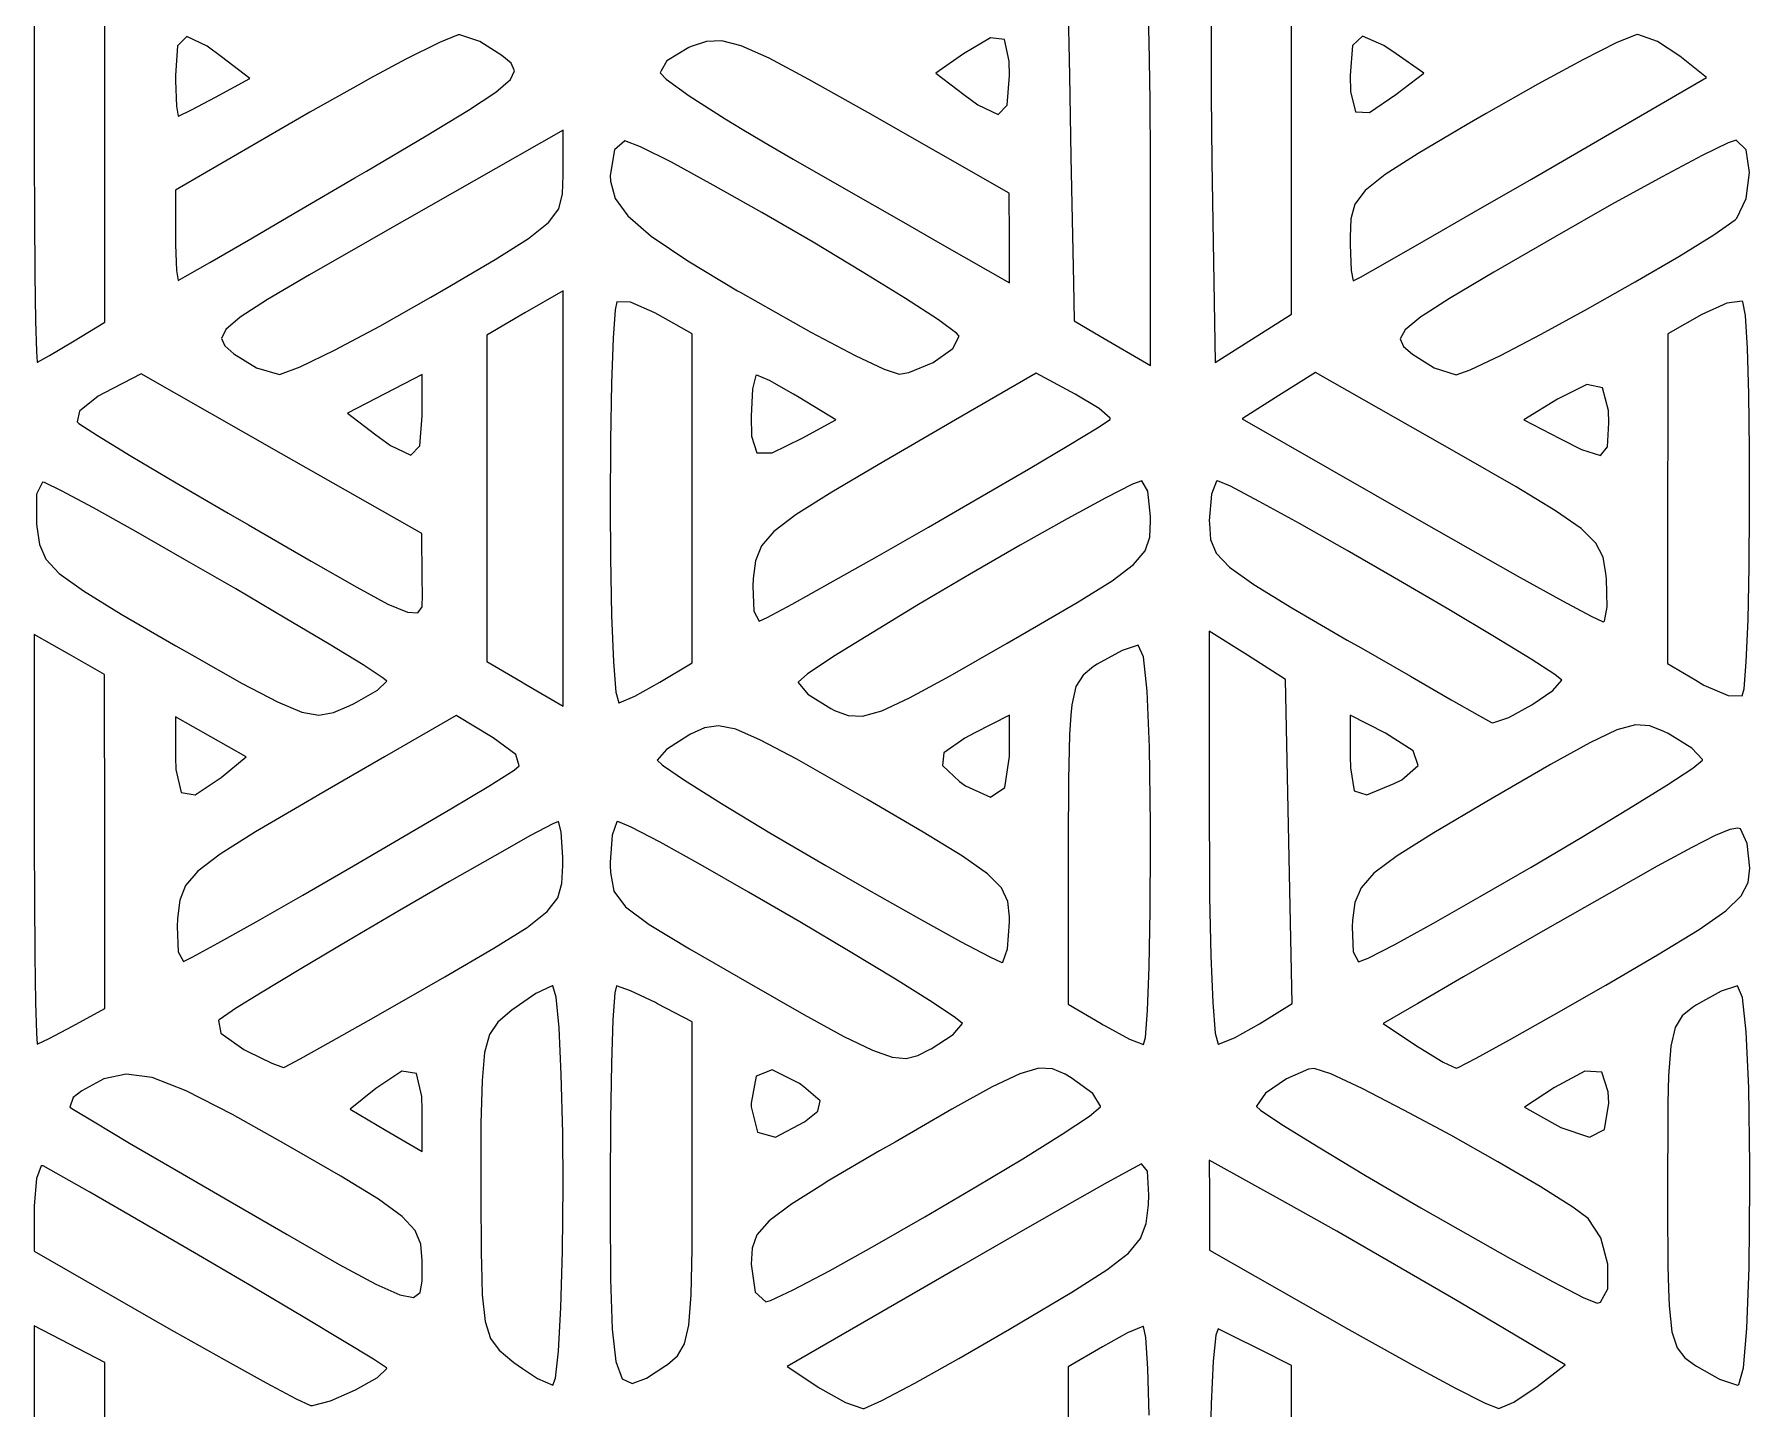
# Model space of a CAD drawing. Extents: x 19 to 403, y -177 to -75.
# Drawn here: x 190.8 to 203.29, y -103.51 to -93.5 of the extents above; entities that cross this region are included whole.
import ezdxf

# ---------------------------------------------------------------- set-up
doc = ezdxf.new("R2010")
doc.units = 0
doc.layers.add('BLACK', color=7, linetype='CONTINUOUS')

msp = doc.modelspace()

# ---------------------------------------------------------------- linework, layer by layer
at = {"layer": 'BLACK', "linetype": 'CONTINUOUS'}
for p, q in [((190.803, -92.9024), (190.803, -94.4012)), ((191.316, -94.3842), (191.316, -93.1678)), ((198.325, -93.2029), (198.337, -93.8048)), ((198.919, -93.5536), (198.908, -93.2125)), ((199.373, -93.2), (199.369, -93.5288)), ((199.954, -95.5412), (199.954, -93.2002)), ((193.889, -93.5087), (193.753, -93.5636)), ((193.9, -93.5074), (193.889, -93.5087)), ((194.045, -93.5576), (193.9, -93.5074)), ((200.47, -93.518), (200.399, -93.5863)), ((200.626, -93.5859), (200.47, -93.518)), ((202.462, -93.5074), (202.322, -93.565)), ((202.474, -93.5054), (202.462, -93.5074)), ((202.618, -93.5557), (202.474, -93.5054)), ((191.846, -93.5885), (191.83, -93.8048)), ((191.913, -93.5212), (191.846, -93.5885)), ((192.06, -93.5911), (191.913, -93.5212)), ((192.165, -93.6682), (192.06, -93.5911)), ((193.753, -93.5636), (193.507, -93.6866)), ((194.205, -93.6593), (194.045, -93.5576)), ((195.568, -93.6015), (195.408, -93.6982)), ((195.585, -93.5942), (195.568, -93.6015)), ((195.695, -93.5569), (195.585, -93.5942)), ((195.807, -93.5513), (195.695, -93.5569)), ((195.949, -93.5881), (195.807, -93.5513)), ((196.151, -93.6782), (195.949, -93.5881)), ((197.764, -93.5291), (197.567, -93.6464)), ((197.864, -93.5425), (197.764, -93.5291)), ((197.899, -93.7006), (197.864, -93.5425)), ((198.926, -93.9839), (198.919, -93.5536)), ((199.369, -93.5288), (199.369, -93.9486)), ((200.399, -93.5863), (200.382, -93.8048)), ((200.716, -93.6464), (200.626, -93.5859)), ((202.322, -93.565), (202.074, -93.6906)), ((202.78, -93.6627), (202.618, -93.5557)), ((192.371, -93.8271), (192.165, -93.6682)), ((193.507, -93.6866), (193.246, -93.8271)), ((194.273, -93.7158), (194.205, -93.6593)), ((194.269, -93.8346), (194.299, -93.7694)), ((194.299, -93.7694), (194.273, -93.7158)), ((195.367, -93.7694), (195.358, -93.7853)), ((195.408, -93.6982), (195.367, -93.7694)), ((196.441, -93.8324), (196.151, -93.6782)), ((197.567, -93.6464), (197.366, -93.7873)), ((197.902, -93.8048), (197.899, -93.7006)), ((200.917, -93.7873), (200.716, -93.6464)), ((202.074, -93.6906), (201.896, -93.7873)), ((202.975, -93.8199), (202.78, -93.6627)), ((191.83, -93.8048), (191.83, -93.8442)), ((191.83, -93.8442), (191.837, -94.0278)), ((192.122, -93.9622), (192.371, -93.8271)), ((193.182, -93.8617), (192.809, -94.0726)), ((193.246, -93.8271), (193.182, -93.8617)), ((194.163, -93.9259), (194.269, -93.8346)), ((195.358, -93.7853), (195.402, -93.8315)), ((195.402, -93.8315), (195.569, -93.9529)), ((196.848, -94.0616), (196.441, -93.8324)), ((197.366, -93.7873), (197.57, -93.9438)), ((197.885, -94.0216), (197.902, -93.8048)), ((198.337, -93.8048), (198.348, -94.3971)), ((200.382, -93.8048), (200.384, -93.9217)), ((200.714, -93.9438), (200.917, -93.7873)), ((201.747, -93.868), (201.372, -94.0811)), ((201.7, -94.5593), (202.975, -93.8199)), ((201.896, -93.7873), (201.747, -93.868)), ((191.946, -94.055), (192.122, -93.9622)), ((193.964, -94.0578), (194.163, -93.9259)), ((195.569, -93.9529), (195.831, -94.1204)), ((197.57, -93.9438), (197.67, -94.0176)), ((197.67, -94.0176), (197.818, -94.0885)), ((198.928, -94.4113), (198.926, -93.9839)), ((199.369, -93.9486), (199.375, -94.4307)), ((200.384, -93.9217), (200.42, -94.0695)), ((200.521, -94.0729), (200.714, -93.9438)), ((192.809, -94.0726), (191.83, -94.6398)), ((191.837, -94.0278), (191.851, -94.1007)), ((191.851, -94.1007), (191.853, -94.1)), ((191.853, -94.1), (191.946, -94.055)), ((193.656, -94.2448), (193.964, -94.0578)), ((195.831, -94.1204), (195.968, -94.2023)), ((196.87, -94.0743), (196.848, -94.0616)), ((197.9, -94.66), (196.87, -94.0743)), ((197.818, -94.0885), (197.885, -94.0216)), ((200.42, -94.0695), (200.521, -94.0729)), ((201.372, -94.0811), (201.233, -94.1621)), ((193.22, -94.5015), (193.656, -94.2448)), ((194.652, -94.2023), (193.358, -94.9393)), ((194.652, -94.5308), (194.652, -94.2023)), ((195.968, -94.2023), (196.152, -94.3122)), ((201.233, -94.1621), (200.875, -94.3728)), ((191.316, -95.6007), (191.316, -94.3842)), ((195.025, -94.3451), (194.994, -94.5328)), ((195.101, -94.2794), (195.025, -94.3451)), ((195.215, -94.3227), (195.101, -94.2794)), ((195.44, -94.4363), (195.215, -94.3227)), ((196.152, -94.3122), (196.327, -94.4127)), ((200.875, -94.3728), (200.635, -94.5254)), ((202.943, -94.3873), (202.651, -94.5419)), ((203.133, -94.295), (202.943, -94.3873)), ((203.191, -94.2751), (203.133, -94.295)), ((203.263, -94.3455), (203.191, -94.2751)), ((203.287, -94.51), (203.263, -94.3455)), ((190.803, -94.4012), (190.804, -94.8242)), ((193.136, -94.5504), (193.22, -94.5015)), ((195.745, -94.6023), (195.44, -94.4363)), ((196.327, -94.4127), (196.73, -94.6443)), ((198.348, -94.3971), (198.366, -95.314)), ((198.928, -95.9158), (198.928, -94.4113)), ((199.375, -94.4307), (199.398, -95.8934)), ((203.264, -94.6989), (203.287, -94.51)), ((191.83, -94.6398), (191.83, -94.9706)), ((192.721, -94.7933), (193.136, -94.5504)), ((194.648, -94.667), (194.652, -94.5308)), ((194.994, -94.5328), (194.996, -94.5739)), ((194.996, -94.5739), (195.03, -94.6988)), ((196.099, -94.8025), (195.745, -94.6023)), ((200.489, -94.6412), (200.414, -94.7413)), ((200.635, -94.5254), (200.489, -94.6412)), ((201.282, -94.8007), (201.7, -94.5593)), ((202.651, -94.5419), (202.284, -94.7445)), ((194.62, -94.7745), (194.648, -94.667)), ((195.03, -94.6988), (195.123, -94.8274)), ((196.73, -94.6443), (197.112, -94.8635)), ((197.901, -94.987), (197.9, -94.66)), ((200.414, -94.7413), (200.386, -94.8469)), ((202.284, -94.7445), (201.868, -94.9807)), ((203.196, -94.8425), (203.264, -94.6989)), ((190.804, -94.8242), (190.807, -95.2527)), ((192.361, -95.0034), (192.721, -94.7933)), ((194.399, -94.9909), (194.545, -94.8752)), ((194.545, -94.8752), (194.62, -94.7745)), ((195.123, -94.8274), (195.293, -94.9744)), ((196.471, -95.0188), (196.099, -94.8025)), ((197.112, -94.8635), (197.41, -95.0338)), ((200.386, -94.8469), (200.382, -94.9791)), ((200.919, -95.0093), (201.282, -94.8007)), ((203.027, -94.964), (203.183, -94.8554)), ((203.183, -94.8554), (203.196, -94.8425)), ((191.83, -94.9706), (191.83, -95.0376)), ((192.08, -95.1665), (192.361, -95.0034)), ((193.242, -95.0057), (192.807, -95.2547)), ((193.358, -94.9393), (193.242, -95.0057)), ((194.158, -95.1434), (194.399, -94.9909)), ((195.293, -94.9744), (195.56, -95.1545)), ((197.902, -95.314), (197.901, -94.987)), ((200.382, -94.9791), (200.382, -95.0382)), ((200.636, -95.1711), (200.919, -95.0093)), ((201.868, -94.9807), (201.426, -95.2364)), ((202.773, -95.1211), (203.027, -94.964)), ((191.83, -95.0376), (191.837, -95.224)), ((196.83, -95.233), (196.471, -95.0188)), ((197.41, -95.0338), (197.902, -95.314)), ((200.382, -95.0382), (200.389, -95.2253)), ((202.455, -95.3071), (202.773, -95.1211)), ((190.807, -95.2527), (190.812, -95.5917)), ((191.837, -95.224), (191.851, -95.2964)), ((191.902, -95.2684), (192.08, -95.1665)), ((192.807, -95.2547), (192.5, -95.4363)), ((193.799, -95.3547), (194.158, -95.1434)), ((195.56, -95.1545), (195.922, -95.3712)), ((197.145, -95.4271), (196.83, -95.233)), ((200.389, -95.2253), (200.403, -95.3)), ((200.456, -95.2722), (200.636, -95.1711)), ((201.426, -95.2364), (201.104, -95.4277)), ((191.851, -95.2964), (191.902, -95.2684)), ((193.69, -95.418), (193.799, -95.3547)), ((194.652, -95.3712), (194.374, -95.5335)), ((194.652, -98.3959), (194.652, -95.3712)), ((195.922, -95.3712), (195.941, -95.3823)), ((195.941, -95.3823), (196.456, -95.6726)), ((198.366, -95.314), (198.372, -95.5914)), ((200.403, -95.3), (200.456, -95.2722)), ((202.109, -95.5024), (202.455, -95.3071)), ((192.5, -95.4363), (192.302, -95.5649)), ((193.317, -95.6285), (193.69, -95.418)), ((195.031, -95.5104), (195.016, -95.7172)), ((195.043, -95.4517), (195.031, -95.5104)), ((195.143, -95.4559), (195.043, -95.4517)), ((195.32, -95.5319), (195.143, -95.4559)), ((197.385, -95.5828), (197.145, -95.4271)), ((201.104, -95.4277), (200.928, -95.5412)), ((201.77, -95.6873), (202.109, -95.5024)), ((203.123, -95.4614), (202.941, -95.5443)), ((203.235, -95.4479), (203.123, -95.4614)), ((203.24, -95.4517), (203.235, -95.4479)), ((203.259, -95.5523), (203.24, -95.4517)), ((190.812, -95.5917), (190.818, -95.8139)), ((191.081, -95.7426), (191.316, -95.6007)), ((192.302, -95.5649), (192.196, -95.6544)), ((192.989, -95.8035), (193.317, -95.6285)), ((194.374, -95.5335), (194.096, -95.6958)), ((195.342, -95.5443), (195.32, -95.5319)), ((195.591, -95.6863), (195.342, -95.5443)), ((197.519, -95.6821), (197.385, -95.5828)), ((198.372, -95.5914), (198.562, -95.7025)), ((199.398, -95.8934), (199.954, -95.5412)), ((200.895, -95.5627), (200.781, -95.6562)), ((200.928, -95.5412), (200.895, -95.5627)), ((202.941, -95.5443), (202.692, -95.6863)), ((203.273, -95.7886), (203.259, -95.5523)), ((190.913, -95.8426), (191.081, -95.7426)), ((192.196, -95.6544), (192.165, -95.7191)), ((192.165, -95.7191), (192.191, -95.7733)), ((194.096, -95.6958), (194.096, -98.0713)), ((195.016, -95.7172), (195.004, -96.0439)), ((195.592, -96.8836), (195.591, -95.6863)), ((196.456, -95.6726), (196.502, -95.6978)), ((196.502, -95.6978), (196.777, -95.8428)), ((197.489, -95.7912), (197.536, -95.7025)), ((197.536, -95.7025), (197.519, -95.6821)), ((198.562, -95.7025), (198.928, -95.9158)), ((200.781, -95.6562), (200.744, -95.7228)), ((200.744, -95.7228), (200.768, -95.7772)), ((201.474, -95.8422), (201.77, -95.6873)), ((202.692, -95.6863), (202.692, -96.3327)), ((190.818, -95.8139), (190.825, -95.8922)), ((190.825, -95.8922), (190.826, -95.8917)), ((190.826, -95.8917), (190.913, -95.8426)), ((192.191, -95.7733), (192.256, -95.8309)), ((192.256, -95.8309), (192.42, -95.9333)), ((192.738, -95.9262), (192.989, -95.8035)), ((196.777, -95.8428), (196.99, -95.9436)), ((197.345, -95.8931), (197.489, -95.7912)), ((200.768, -95.7772), (200.834, -95.834)), ((200.834, -95.834), (200.965, -95.9158)), ((201.255, -95.9475), (201.474, -95.8422)), ((203.283, -96.1251), (203.273, -95.7886)), ((191.58, -95.9777), (191.31, -96.1172)), ((192.602, -96.5589), (191.58, -95.9777)), ((192.42, -95.9333), (192.587, -95.9811)), ((192.587, -95.9811), (192.596, -95.98)), ((192.596, -95.98), (192.738, -95.9262)), ((193.625, -95.9812), (193.354, -96.1215)), ((193.625, -96.2827), (193.625, -95.9812)), ((196.056, -95.9881), (196.03, -96.0869)), ((196.061, -95.9856), (196.056, -95.9881)), ((196.154, -96.0258), (196.061, -95.9856)), ((196.99, -95.9436), (197.097, -95.9798)), ((197.097, -95.9798), (197.169, -95.9668)), ((197.169, -95.9668), (197.345, -95.8931)), ((198.095, -95.9707), (197.508, -96.312)), ((198.38, -96.1241), (198.095, -95.9707)), ((200.128, -95.9667), (199.862, -96.1355)), ((201.174, -96.5623), (200.128, -95.9667)), ((200.965, -95.9158), (200.992, -95.9324)), ((200.992, -95.9324), (201.152, -95.9837)), ((201.152, -95.9837), (201.255, -95.9475)), ((191.268, -96.1403), (191.131, -96.2475)), ((191.31, -96.1172), (191.268, -96.1403)), ((193.354, -96.1215), (193.083, -96.2618)), ((195.004, -96.0439), (194.997, -96.4615)), ((196.03, -96.0869), (196.02, -96.2849)), ((196.33, -96.1248), (196.154, -96.0258)), ((196.37, -96.1488), (196.33, -96.1248)), ((198.554, -96.2294), (198.38, -96.1241)), ((199.862, -96.1355), (199.602, -96.3002)), ((202.103, -96.0542), (201.889, -96.1605)), ((202.218, -96.0782), (202.103, -96.0542)), ((202.261, -96.2441), (202.218, -96.0782)), ((203.288, -96.5265), (203.283, -96.1251)), ((191.131, -96.2475), (191.114, -96.3272)), ((193.083, -96.2618), (193.29, -96.4211)), ((196.638, -96.312), (196.37, -96.1488)), ((198.634, -96.3002), (198.554, -96.2294)), ((201.889, -96.1605), (201.644, -96.3124)), ((202.263, -96.3327), (202.261, -96.2441)), ((191.114, -96.3272), (191.128, -96.3384)), ((191.128, -96.3384), (191.263, -96.426)), ((193.61, -96.5002), (193.625, -96.2827)), ((196.02, -96.2849), (196.024, -96.4313)), ((196.393, -96.4447), (196.638, -96.312)), ((197.508, -96.312), (197.079, -96.5611)), ((198.333, -96.4969), (198.541, -96.3705)), ((198.541, -96.3705), (198.633, -96.3092)), ((198.633, -96.3092), (198.634, -96.3002)), ((199.602, -96.3002), (199.595, -96.3042)), ((199.595, -96.3042), (200.884, -97.0429)), ((201.644, -96.3124), (201.906, -96.4483)), ((202.254, -96.5093), (202.263, -96.3327)), ((202.692, -96.3327), (202.691, -96.8865)), ((191.263, -96.426), (191.509, -96.5759)), ((193.29, -96.4211), (193.396, -96.4991)), ((193.396, -96.4991), (193.543, -96.5684)), ((193.543, -96.5684), (193.61, -96.5002)), ((194.997, -96.4615), (194.994, -96.9406)), ((196.024, -96.4313), (196.063, -96.5525)), ((196.174, -96.5517), (196.393, -96.4447)), ((198.039, -96.6709), (198.333, -96.4969)), ((201.906, -96.4483), (202.065, -96.528)), ((202.202, -96.5701), (202.254, -96.5093)), ((191.509, -96.5759), (191.835, -96.7702)), ((193.624, -97.1401), (192.602, -96.5589)), ((196.063, -96.5525), (196.174, -96.5517)), ((196.987, -96.6145), (196.608, -96.8378)), ((197.079, -96.5611), (196.987, -96.6145)), ((201.588, -96.7996), (201.174, -96.5623)), ((202.065, -96.528), (202.202, -96.5701)), ((203.288, -96.9575), (203.288, -96.5265)), ((197.688, -96.8755), (198.039, -96.6709)), ((198.865, -96.7553), (198.796, -96.7809)), ((198.907, -96.8304), (198.865, -96.7553)), ((199.409, -96.757), (199.371, -96.8516)), ((199.415, -96.7553), (199.409, -96.757)), ((199.51, -96.7957), (199.415, -96.7553)), ((190.82, -96.8536), (190.819, -97.0635)), ((190.863, -96.7665), (190.82, -96.8536)), ((190.878, -96.7676), (190.863, -96.7665)), ((191.002, -96.8275), (190.878, -96.7676)), ((191.233, -96.9522), (191.002, -96.8275)), ((191.835, -96.7702), (192.214, -96.9912)), ((195.592, -98.0809), (195.592, -96.8836)), ((196.608, -96.8378), (196.349, -97.0011)), ((197.311, -97.0932), (197.688, -96.8755)), ((198.603, -96.8783), (198.321, -97.032)), ((198.796, -96.7809), (198.603, -96.8783)), ((198.927, -97.0146), (198.907, -96.8304)), ((199.371, -96.8516), (199.355, -97.0461)), ((199.719, -96.9055), (199.51, -96.7957)), ((201.876, -96.9732), (201.588, -96.7996)), ((202.691, -96.8865), (202.691, -97.672)), ((191.541, -97.1245), (191.233, -96.9522)), ((192.214, -96.9912), (192.362, -97.0769)), ((194.994, -96.9406), (194.996, -97.3104)), ((196.349, -97.0011), (196.186, -97.1249)), ((198.928, -97.0479), (198.927, -97.0146)), ((200.012, -97.0673), (199.719, -96.9055)), ((202.062, -97.1031), (201.876, -96.9732)), ((203.284, -97.3827), (203.288, -96.9575)), ((190.819, -97.0635), (190.821, -97.0902)), ((190.821, -97.0902), (190.84, -97.2191)), ((191.896, -97.3273), (191.541, -97.1245)), ((192.362, -97.0769), (192.819, -97.3415)), ((193.625, -97.4638), (193.624, -97.1401)), ((196.186, -97.1249), (196.095, -97.23)), ((196.937, -97.3069), (197.311, -97.0932)), ((198.321, -97.032), (197.98, -97.2246)), ((198.922, -97.1669), (198.928, -97.0479)), ((199.355, -97.0461), (199.355, -97.0479)), ((199.355, -97.0479), (199.356, -97.0668)), ((199.356, -97.0668), (199.365, -97.1829)), ((200.36, -97.264), (200.012, -97.0673)), ((200.884, -97.0429), (201.237, -97.2438)), ((202.169, -97.2094), (202.062, -97.1031)), ((190.84, -97.2191), (190.887, -97.3258)), ((196.095, -97.23), (196.053, -97.337)), ((197.98, -97.2246), (197.61, -97.4388)), ((198.889, -97.2663), (198.922, -97.1669)), ((199.365, -97.1829), (199.406, -97.2822)), ((200.732, -97.4783), (200.36, -97.264)), ((201.237, -97.2438), (201.618, -97.4584)), ((202.222, -97.3118), (202.169, -97.2094)), ((190.887, -97.3258), (190.985, -97.4315)), ((192.269, -97.5431), (191.896, -97.3273)), ((192.819, -97.3415), (193.15, -97.5311)), ((194.996, -97.3104), (195.005, -97.7355)), ((196.053, -97.337), (196.036, -97.4665)), ((196.597, -97.4992), (196.937, -97.3069)), ((198.648, -97.4843), (198.805, -97.3656)), ((198.805, -97.3656), (198.889, -97.2663)), ((199.406, -97.2822), (199.503, -97.3848)), ((199.503, -97.3848), (199.679, -97.511)), ((202.243, -97.4305), (202.222, -97.3118)), ((203.277, -97.7668), (203.284, -97.3827)), ((190.985, -97.4315), (191.16, -97.5576)), ((193.628, -97.5857), (193.625, -97.4638)), ((196.036, -97.4665), (196.033, -97.5216)), ((196.32, -97.6529), (196.597, -97.4992)), ((197.61, -97.4388), (197.24, -97.6569)), ((198.395, -97.6422), (198.648, -97.4843)), ((199.679, -97.511), (199.957, -97.681)), ((201.099, -97.6929), (200.732, -97.4783)), ((201.618, -97.4584), (201.926, -97.6287)), ((202.247, -97.4697), (202.243, -97.4305)), ((202.252, -97.672), (202.247, -97.4697)), ((191.16, -97.5576), (191.435, -97.7254)), ((192.63, -97.7547), (192.269, -97.5431)), ((193.15, -97.5311), (193.377, -97.6525)), ((193.625, -97.6721), (193.628, -97.5857)), ((196.033, -97.5216), (196.041, -97.7052)), ((201.926, -97.6287), (202.136, -97.741)), ((191.435, -97.7254), (191.834, -97.9561)), ((192.949, -97.9449), (192.63, -97.7547)), ((193.377, -97.6525), (193.519, -97.712)), ((193.519, -97.712), (193.595, -97.7164)), ((193.595, -97.7164), (193.625, -97.6721)), ((195.005, -97.7355), (195.019, -98.0727)), ((196.041, -97.7052), (196.079, -97.7771)), ((196.079, -97.7771), (196.137, -97.7507)), ((196.137, -97.7507), (196.32, -97.6529)), ((197.24, -97.6569), (196.901, -97.8617)), ((198.023, -97.8586), (198.395, -97.6422)), ((199.957, -97.681), (200.36, -97.915)), ((201.431, -97.8906), (201.099, -97.6929)), ((202.136, -97.741), (202.223, -97.7815)), ((202.231, -97.7773), (202.252, -97.672)), ((202.691, -97.672), (202.691, -98.0868)), ((191.059, -98.0207), (190.803, -97.875)), ((190.803, -97.875), (190.803, -99.3677)), ((196.901, -97.8617), (196.621, -98.0356)), ((197.884, -97.9387), (198.023, -97.8586)), ((199.633, -98.0261), (199.355, -97.8503)), ((199.355, -97.8503), (199.355, -99.3553)), ((202.223, -97.7815), (202.231, -97.7773)), ((203.264, -98.0743), (203.277, -97.7668)), ((191.834, -97.9561), (191.95, -98.0226)), ((193.196, -98.0963), (192.949, -97.9449)), ((197.469, -98.1745), (197.884, -97.9387)), ((198.721, -97.9904), (198.54, -98.0907)), ((198.839, -97.9526), (198.721, -97.9904)), ((198.876, -98.037), (198.839, -97.9526)), ((200.36, -97.915), (200.46, -97.9721)), ((200.46, -97.9721), (200.82, -98.1788)), ((201.698, -98.0541), (201.431, -97.8906)), ((191.315, -98.1664), (191.059, -98.0207)), ((191.95, -98.0226), (192.317, -98.2304)), ((193.342, -98.1917), (193.196, -98.0963)), ((194.096, -98.0713), (194.342, -98.215)), ((195.019, -98.0727), (195.037, -98.2942)), ((195.357, -98.2227), (195.592, -98.0809)), ((196.553, -98.0809), (196.432, -98.1612)), ((196.621, -98.0356), (196.553, -98.0809)), ((198.513, -98.1084), (198.437, -98.1702)), ((198.54, -98.0907), (198.513, -98.1084)), ((198.903, -98.2866), (198.876, -98.037)), ((199.911, -98.202), (199.633, -98.0261)), ((201.871, -98.1661), (201.698, -98.0541)), ((202.691, -98.0868), (202.896, -98.2079)), ((203.248, -98.27), (203.264, -98.0743)), ((191.316, -99.3823), (191.315, -98.1664)), ((192.317, -98.2304), (192.574, -98.3659)), ((193.3, -98.2799), (193.368, -98.215)), ((193.368, -98.215), (193.342, -98.1917)), ((194.342, -98.215), (194.374, -98.2336)), ((194.374, -98.2336), (194.652, -98.3959)), ((195.175, -98.3239), (195.357, -98.2227)), ((196.432, -98.1612), (196.362, -98.2211)), ((196.362, -98.2211), (196.362, -98.223)), ((196.362, -98.223), (196.434, -98.3079)), ((197.174, -98.3346), (197.469, -98.1745)), ((198.385, -98.2533), (198.354, -98.3877)), ((198.437, -98.1702), (198.385, -98.2533)), ((199.935, -99.3817), (199.911, -98.202)), ((200.82, -98.1788), (201.117, -98.3492)), ((201.855, -98.282), (201.921, -98.2079)), ((201.921, -98.2079), (201.871, -98.1661)), ((202.896, -98.2079), (202.935, -98.2312)), ((202.935, -98.2312), (202.955, -98.2426)), ((202.955, -98.2426), (203.132, -98.3195)), ((192.574, -98.3659), (192.75, -98.4395)), ((193.096, -98.3931), (193.13, -98.3763)), ((193.13, -98.3763), (193.3, -98.2799)), ((195.037, -98.2942), (195.058, -98.3724)), ((195.058, -98.3724), (195.06, -98.3721)), ((195.06, -98.3721), (195.175, -98.3239)), ((196.434, -98.3079), (196.601, -98.4137)), ((196.971, -98.4295), (197.174, -98.3346)), ((198.354, -98.3877), (198.348, -98.4613)), ((198.92, -98.6954), (198.903, -98.2866)), ((201.117, -98.3492), (201.323, -98.4668)), ((201.535, -98.4786), (201.703, -98.3861)), ((201.703, -98.3861), (201.855, -98.282)), ((203.132, -98.3195), (203.235, -98.3209)), ((203.235, -98.3209), (203.248, -98.27)), ((191.83, -98.4737), (191.83, -98.769)), ((192.088, -98.6194), (191.83, -98.4737)), ((192.75, -98.4395), (192.875, -98.4616)), ((192.875, -98.4616), (192.981, -98.4427)), ((192.981, -98.4427), (193.096, -98.3931)), ((193.874, -98.4635), (193.353, -98.765)), ((194.142, -98.6262), (193.874, -98.4635)), ((196.601, -98.4137), (196.627, -98.4271)), ((196.627, -98.4271), (196.726, -98.4653)), ((196.726, -98.4653), (196.831, -98.4696)), ((196.831, -98.4696), (196.971, -98.4295)), ((197.902, -98.4613), (197.645, -98.594)), ((197.902, -98.7629), (197.902, -98.4613)), ((198.348, -98.4613), (198.337, -98.6033)), ((200.638, -98.594), (200.382, -98.4613)), ((200.382, -98.4613), (200.382, -98.7629)), ((201.323, -98.4668), (201.41, -98.5154)), ((201.42, -98.5175), (201.535, -98.4786)), ((192.346, -98.765), (192.088, -98.6194)), ((194.308, -98.7475), (194.142, -98.6262)), ((195.568, -98.6066), (195.404, -98.7108)), ((195.58, -98.6005), (195.568, -98.6066)), ((195.682, -98.5541), (195.58, -98.6005)), ((195.783, -98.5387), (195.682, -98.5541)), ((195.909, -98.5648), (195.783, -98.5387)), ((196.09, -98.6428), (195.909, -98.5648)), ((197.577, -98.6302), (197.423, -98.7362)), ((197.645, -98.594), (197.577, -98.6302)), ((198.337, -98.6033), (198.33, -98.93)), ((200.839, -98.7223), (200.638, -98.594)), ((201.41, -98.5154), (201.42, -98.5175)), ((202.321, -98.5692), (202.125, -98.6621)), ((202.457, -98.5315), (202.321, -98.5692)), ((202.561, -98.5386), (202.457, -98.5315)), ((202.663, -98.5797), (202.561, -98.5386)), ((202.695, -98.5964), (202.663, -98.5797)), ((202.867, -98.7019), (202.695, -98.5964)), ((194.331, -98.8305), (194.308, -98.7475)), ((195.404, -98.7108), (195.337, -98.7886)), ((196.353, -98.7832), (196.09, -98.6428)), ((197.423, -98.7362), (197.414, -98.8285)), ((197.868, -98.9879), (197.902, -98.7629)), ((198.928, -99.2579), (198.92, -98.6954)), ((200.382, -98.7629), (200.383, -98.8463)), ((200.877, -98.8282), (200.839, -98.7223)), ((202.125, -98.6621), (201.839, -98.8208)), ((202.946, -98.7837), (202.867, -98.7019)), ((191.83, -98.769), (191.832, -98.8571)), ((191.832, -98.8571), (191.871, -99.0257)), ((192.164, -98.9147), (192.346, -98.765)), ((193.353, -98.765), (192.873, -99.0429)), ((194.111, -98.9778), (194.296, -98.8625)), ((194.296, -98.8625), (194.331, -98.8305)), ((195.337, -98.7886), (195.374, -98.8245)), ((195.374, -98.8245), (195.383, -98.8305)), ((195.383, -98.8305), (195.536, -98.9363)), ((196.728, -98.9965), (196.353, -98.7832)), ((197.414, -98.8285), (197.538, -98.9453)), ((200.383, -98.8463), (200.409, -99.012)), ((200.757, -98.9318), (200.877, -98.8282)), ((201.826, -98.8282), (201.434, -99.0557)), ((201.839, -98.8208), (201.826, -98.8282)), ((202.687, -98.9717), (202.876, -98.8471)), ((202.876, -98.8471), (202.946, -98.7886)), ((202.946, -98.7886), (202.946, -98.7837)), ((191.975, -99.0419), (192.164, -98.9147)), ((193.834, -99.144), (194.111, -98.9778)), ((195.536, -98.9363), (195.805, -99.1057)), ((196.863, -99.0744), (196.728, -98.9965)), ((197.538, -98.9453), (197.581, -98.9767)), ((197.581, -98.9767), (197.764, -99.0579)), ((197.764, -99.0579), (197.868, -98.9879)), ((198.33, -98.93), (198.329, -99.3979)), ((200.409, -99.012), (200.502, -99.0416)), ((200.502, -99.0416), (200.702, -98.96)), ((200.702, -98.96), (200.757, -98.9318)), ((202.407, -99.1449), (202.687, -98.9717)), ((191.871, -99.0257), (191.975, -99.0419)), ((192.791, -99.0906), (192.413, -99.3124)), ((192.873, -99.0429), (192.791, -99.0906)), ((195.805, -99.1057), (196.156, -99.3174)), ((197.274, -99.3134), (196.863, -99.0744)), ((201.376, -99.0893), (200.989, -99.3186)), ((201.434, -99.0557), (201.376, -99.0893)), ((193.496, -99.3436), (193.834, -99.144)), ((194.578, -99.252), (194.415, -99.3391)), ((194.618, -99.2354), (194.578, -99.252)), ((194.639, -99.311), (194.618, -99.2354)), ((195.043, -99.2376), (195.008, -99.3345)), ((195.05, -99.2354), (195.043, -99.2376)), ((195.148, -99.2763), (195.05, -99.2354)), ((198.928, -99.4065), (198.928, -99.2579)), ((202.068, -99.3493), (202.407, -99.1449)), ((190.803, -99.3677), (190.803, -99.4065)), ((191.316, -100.598), (191.316, -99.3823)), ((192.413, -99.3124), (192.155, -99.4743)), ((193.127, -99.5589), (193.496, -99.3436)), ((194.415, -99.3391), (194.154, -99.4855)), ((194.649, -99.4985), (194.639, -99.311)), ((195.008, -99.3345), (194.994, -99.531)), ((195.359, -99.3874), (195.148, -99.2763)), ((195.654, -99.5511), (195.359, -99.3874)), ((196.156, -99.3174), (196.564, -99.5561)), ((197.559, -99.4876), (197.274, -99.3134)), ((199.355, -99.3553), (199.356, -99.4065)), ((199.959, -100.561), (199.935, -99.3817)), ((200.989, -99.3186), (200.722, -99.4863)), ((201.698, -99.5675), (202.068, -99.3493)), ((203.038, -99.3388), (202.867, -99.425)), ((203.144, -99.2947), (203.038, -99.3388)), ((203.203, -99.2837), (203.144, -99.2947)), ((203.222, -99.289), (203.203, -99.2837)), ((203.271, -99.3963), (203.222, -99.289)), ((190.803, -99.4065), (190.804, -99.7847)), ((192.155, -99.4743), (191.993, -99.5972)), ((194.154, -99.4855), (193.826, -99.6733)), ((194.649, -99.5561), (194.649, -99.4985)), ((197.741, -99.6165), (197.559, -99.4876)), ((198.329, -99.3979), (198.329, -100.567)), ((198.925, -99.8836), (198.928, -99.4065)), ((199.356, -99.4065), (199.358, -99.7834)), ((200.722, -99.4863), (200.554, -99.6129)), ((202.867, -99.425), (202.615, -99.5622)), ((203.289, -99.5769), (203.271, -99.3963)), ((191.993, -99.5972), (191.904, -99.7021)), ((192.757, -99.7723), (193.127, -99.5589)), ((194.643, -99.6873), (194.649, -99.5561)), ((194.994, -99.531), (194.994, -99.5561)), ((194.994, -99.5561), (194.996, -99.6072)), ((194.996, -99.6072), (195.022, -99.7431)), ((196.002, -99.7502), (195.654, -99.5511)), ((196.564, -99.5561), (196.86, -99.7253)), ((197.844, -99.7201), (197.741, -99.6165)), ((200.554, -99.6129), (200.46, -99.7192)), ((201.328, -99.7821), (201.698, -99.5675)), ((202.615, -99.5622), (202.265, -99.7593)), ((203.278, -99.6814), (203.289, -99.5769)), ((191.904, -99.7021), (191.862, -99.81)), ((193.826, -99.6733), (193.462, -99.8848)), ((194.614, -99.7923), (194.643, -99.6873)), ((195.022, -99.7431), (195.107, -99.8581)), ((196.374, -99.9672), (196.002, -99.7502)), ((196.86, -99.7253), (197.238, -99.9387)), ((197.89, -99.8179), (197.844, -99.7201)), ((200.46, -99.7192), (200.416, -99.8259)), ((202.265, -99.7593), (201.801, -100.025)), ((203.228, -99.7782), (203.278, -99.6814)), ((190.804, -99.7847), (190.807, -100.214)), ((191.862, -99.81), (191.846, -99.942)), ((192.418, -99.9661), (192.757, -99.7723)), ((193.462, -99.8848), (193.091, -100.102)), ((194.537, -99.8919), (194.614, -99.7923)), ((195.107, -99.8581), (195.279, -99.9863)), ((197.901, -99.9297), (197.89, -99.8179)), ((198.917, -100.295), (198.925, -99.8836)), ((199.358, -99.7834), (199.367, -100.213)), ((200.416, -99.8259), (200.398, -99.9535)), ((200.987, -99.9755), (201.328, -99.7821)), ((202.921, -100.023), (203.116, -99.886)), ((203.116, -99.886), (203.228, -99.7782)), ((191.846, -99.942), (191.842, -100.001)), ((191.842, -100.001), (191.85, -100.184)), ((192.14, -100.123), (192.418, -99.9661)), ((194.149, -100.159), (194.39, -100.007)), ((194.39, -100.007), (194.537, -99.8919)), ((195.279, -99.9863), (195.571, -100.162)), ((196.741, -100.185), (196.374, -99.9672)), ((197.238, -99.9387), (197.545, -100.109)), ((197.887, -100.164), (197.902, -99.968)), ((197.902, -99.968), (197.901, -99.9297)), ((200.398, -99.9535), (200.395, -100.003)), ((200.395, -100.003), (200.402, -100.185)), ((200.705, -100.131), (200.987, -99.9755)), ((191.953, -100.224), (192.14, -100.123)), ((193.091, -100.102), (192.743, -100.308)), ((197.545, -100.109), (197.757, -100.221)), ((200.511, -100.23), (200.705, -100.131)), ((201.801, -100.025), (201.206, -100.368)), ((202.618, -100.208), (202.921, -100.023)), ((190.807, -100.214), (190.812, -100.554)), ((191.85, -100.184), (191.889, -100.255)), ((191.889, -100.255), (191.953, -100.224)), ((193.79, -100.367), (194.149, -100.159)), ((195.571, -100.162), (196.006, -100.414)), ((197.072, -100.385), (196.741, -100.185)), ((197.757, -100.221), (197.846, -100.262)), ((197.846, -100.262), (197.852, -100.26)), ((197.852, -100.26), (197.887, -100.164)), ((199.367, -100.213), (199.381, -100.554)), ((200.402, -100.185), (200.441, -100.257)), ((200.441, -100.257), (200.511, -100.23)), ((202.243, -100.427), (202.618, -100.208)), ((192.743, -100.308), (192.45, -100.485)), ((193.644, -100.451), (193.79, -100.367)), ((197.338, -100.551), (197.072, -100.385)), ((198.905, -100.613), (198.917, -100.295)), ((201.206, -100.368), (200.873, -100.561)), ((192.45, -100.485), (192.267, -100.598)), ((193.275, -100.662), (193.644, -100.451)), ((194.453, -100.489), (194.278, -100.61)), ((194.573, -100.433), (194.453, -100.489)), ((194.578, -100.433), (194.573, -100.433)), ((194.602, -100.514), (194.578, -100.433)), ((195.029, -100.484), (195.015, -100.68)), ((195.041, -100.433), (195.029, -100.484)), ((195.142, -100.468), (195.041, -100.433)), ((195.324, -100.555), (195.142, -100.468)), ((196.006, -100.414), (196.405, -100.642)), ((201.864, -100.644), (202.243, -100.427)), ((203.082, -100.471), (202.902, -100.571)), ((203.201, -100.433), (203.082, -100.471)), ((203.237, -100.517), (203.201, -100.433)), ((190.812, -100.554), (190.818, -100.777)), ((191.081, -100.726), (191.316, -100.598)), ((192.242, -100.614), (192.148, -100.679)), ((192.267, -100.598), (192.242, -100.614)), ((194.265, -100.621), (194.177, -100.698)), ((194.278, -100.61), (194.265, -100.621)), ((194.623, -100.738), (194.602, -100.514)), ((195.34, -100.563), (195.324, -100.555)), ((195.592, -100.694), (195.34, -100.563)), ((197.509, -100.665), (197.338, -100.551)), ((198.329, -100.567), (198.568, -100.708)), ((198.89, -100.809), (198.905, -100.613)), ((199.381, -100.554), (199.399, -100.778)), ((199.721, -100.709), (199.959, -100.561)), ((200.873, -100.561), (200.62, -100.708)), ((202.873, -100.59), (202.797, -100.652)), ((202.902, -100.571), (202.873, -100.59)), ((203.264, -100.767), (203.237, -100.517)), ((190.911, -100.816), (191.081, -100.726)), ((192.148, -100.679), (192.143, -100.684)), ((192.143, -100.684), (192.16, -100.778)), ((192.964, -100.838), (193.275, -100.662)), ((194.177, -100.698), (194.117, -100.786)), ((194.639, -101.077), (194.623, -100.738)), ((195.015, -100.68), (195.004, -100.998)), ((195.592, -101.878), (195.592, -100.694)), ((196.405, -100.642), (196.696, -100.801)), ((197.492, -100.787), (197.558, -100.708)), ((197.558, -100.708), (197.509, -100.665)), ((198.568, -100.708), (198.578, -100.714)), ((198.578, -100.714), (198.597, -100.725)), ((198.597, -100.725), (198.775, -100.821)), ((199.539, -100.811), (199.721, -100.709)), ((200.62, -100.708), (200.864, -100.869)), ((201.54, -100.826), (201.864, -100.644)), ((202.746, -100.736), (202.715, -100.871)), ((202.797, -100.652), (202.746, -100.736)), ((190.818, -100.777), (190.825, -100.857)), ((190.825, -100.857), (190.911, -100.816)), ((190.825, -100.857), (190.825, -100.857)), ((192.16, -100.778), (192.329, -100.896)), ((192.737, -100.965), (192.964, -100.838)), ((194.117, -100.786), (194.081, -100.917)), ((196.696, -100.801), (196.903, -100.902)), ((197.33, -100.892), (197.492, -100.787)), ((198.775, -100.821), (198.877, -100.86)), ((198.877, -100.86), (198.89, -100.809)), ((199.399, -100.778), (199.42, -100.858)), ((199.42, -100.858), (199.423, -100.858)), ((199.423, -100.858), (199.539, -100.811)), ((200.864, -100.869), (200.887, -100.884)), ((200.887, -100.884), (201.058, -100.988)), ((201.299, -100.959), (201.54, -100.826)), ((202.715, -100.871), (202.698, -101.088)), ((203.282, -101.176), (203.264, -100.767)), ((192.329, -100.896), (192.357, -100.91)), ((192.357, -100.91), (192.531, -100.995)), ((192.531, -100.995), (192.616, -101.028)), ((192.624, -101.025), (192.737, -100.965)), ((194.081, -100.917), (194.062, -101.123)), ((195.004, -100.998), (194.996, -101.409)), ((196.903, -100.902), (197.047, -100.952)), ((197.047, -100.952), (197.15, -100.961)), ((197.15, -100.961), (197.235, -100.939)), ((197.235, -100.939), (197.324, -100.894)), ((197.324, -100.894), (197.33, -100.892)), ((201.058, -100.988), (201.153, -101.031)), ((201.167, -101.026), (201.299, -100.959)), ((191.31, -101.109), (191.148, -101.197)), ((191.471, -101.075), (191.31, -101.109)), ((191.66, -101.101), (191.471, -101.075)), ((191.909, -101.197), (191.66, -101.101)), ((192.616, -101.028), (192.624, -101.025)), ((193.479, -101.054), (193.288, -101.181)), ((193.584, -101.07), (193.479, -101.054)), ((193.623, -101.238), (193.584, -101.07)), ((194.062, -101.123), (194.054, -101.435)), ((194.649, -101.505), (194.639, -101.077)), ((196.058, -101.09), (196.02, -101.288)), ((196.174, -101.043), (196.058, -101.09)), ((196.372, -101.143), (196.174, -101.043)), ((197.976, -101.073), (197.775, -101.169)), ((198.114, -101.032), (197.976, -101.073)), ((198.215, -101.036), (198.114, -101.032)), ((198.307, -101.076), (198.215, -101.036)), ((198.351, -101.102), (198.307, -101.076)), ((198.507, -101.217), (198.351, -101.102)), ((199.917, -101.109), (199.765, -101.215)), ((200.078, -101.04), (199.917, -101.109)), ((200.12, -101.034), (200.078, -101.04)), ((200.239, -101.074), (200.12, -101.034)), ((200.468, -101.181), (200.239, -101.074)), ((201.153, -101.031), (201.167, -101.026)), ((202.089, -101.054), (201.868, -101.174)), ((202.213, -101.062), (202.089, -101.054)), ((202.26, -101.205), (202.213, -101.062)), ((202.698, -101.088), (202.694, -101.288)), ((191.087, -101.246), (191.062, -101.315)), ((191.148, -101.197), (191.087, -101.246)), ((192.246, -101.369), (191.909, -101.197)), ((193.288, -101.181), (193.103, -101.331)), ((193.625, -101.336), (193.623, -101.238)), ((196.405, -101.168), (196.372, -101.143)), ((196.523, -101.271), (196.405, -101.168)), ((197.775, -101.169), (197.59, -101.271)), ((198.564, -101.309), (198.507, -101.217)), ((199.765, -101.215), (199.698, -101.309)), ((200.771, -101.337), (200.468, -101.181)), ((201.868, -101.174), (201.65, -101.317)), ((202.263, -101.288), (202.26, -101.205)), ((203.289, -101.738), (203.282, -101.176)), ((191.062, -101.315), (191.089, -101.333)), ((191.089, -101.333), (191.239, -101.424)), ((192.633, -101.587), (192.246, -101.369)), ((193.103, -101.331), (193.364, -101.485)), ((193.625, -101.64), (193.625, -101.336)), ((196.02, -101.288), (196.02, -101.314)), ((196.02, -101.314), (196.068, -101.499)), ((196.41, -101.422), (196.506, -101.345)), ((196.506, -101.345), (196.523, -101.271)), ((197.481, -101.331), (197.068, -101.57)), ((197.59, -101.271), (197.481, -101.331)), ((198.285, -101.512), (198.484, -101.381)), ((198.484, -101.381), (198.563, -101.313)), ((198.563, -101.313), (198.564, -101.309)), ((199.698, -101.309), (199.698, -101.31)), ((199.698, -101.31), (199.729, -101.339)), ((199.729, -101.339), (199.884, -101.443)), ((201.113, -101.521), (200.771, -101.337)), ((201.65, -101.317), (201.85, -101.428)), ((202.231, -101.478), (202.263, -101.288)), ((202.694, -101.288), (202.692, -101.417)), ((191.239, -101.424), (191.496, -101.577)), ((193.364, -101.485), (193.625, -101.64)), ((194.054, -101.435), (194.054, -101.64)), ((194.652, -101.887), (194.649, -101.505)), ((194.996, -101.409), (194.994, -101.887)), ((196.068, -101.499), (196.198, -101.535)), ((196.198, -101.535), (196.41, -101.422)), ((199.884, -101.443), (200.147, -101.606)), ((201.85, -101.428), (201.915, -101.463)), ((201.915, -101.463), (202.122, -101.534)), ((202.122, -101.534), (202.231, -101.478)), ((202.692, -101.417), (202.691, -101.887)), ((191.496, -101.577), (191.835, -101.775)), ((193.033, -101.819), (192.633, -101.587)), ((196.956, -101.634), (196.575, -101.858)), ((197.068, -101.57), (196.956, -101.634)), ((197.999, -101.691), (198.285, -101.512)), ((200.147, -101.606), (200.492, -101.813)), ((201.456, -101.713), (201.113, -101.521)), ((190.854, -101.742), (190.818, -101.836)), ((190.867, -101.742), (190.854, -101.742)), ((191.208, -101.935), (190.867, -101.742)), ((194.054, -101.64), (194.053, -101.887)), ((197.655, -101.897), (197.999, -101.691)), ((198.803, -101.759), (198.613, -101.864)), ((198.862, -101.728), (198.803, -101.759)), ((198.905, -101.783), (198.862, -101.728)), ((199.933, -102.023), (199.355, -101.701)), ((199.355, -101.701), (199.356, -101.956)), ((201.764, -101.894), (201.456, -101.713)), ((203.289, -101.887), (203.289, -101.738)), ((190.818, -101.836), (190.803, -102.035)), ((191.835, -101.775), (192.229, -102.004)), ((193.308, -101.987), (193.033, -101.819)), ((195.591, -102.351), (195.592, -101.878)), ((196.543, -101.878), (196.315, -102.022)), ((196.575, -101.858), (196.543, -101.878)), ((198.613, -101.864), (198.321, -102.029)), ((198.916, -101.956), (198.905, -101.783)), ((200.492, -101.813), (200.895, -102.049)), ((191.594, -102.158), (191.208, -101.935)), ((192.229, -102.004), (192.644, -102.244)), ((193.481, -102.111), (193.308, -101.987)), ((194.053, -101.887), (194.053, -101.953)), ((194.053, -101.953), (194.055, -102.385)), ((194.648, -102.364), (194.652, -101.887)), ((194.994, -101.887), (194.994, -102.058)), ((197.285, -102.114), (197.655, -101.897)), ((198.912, -102.026), (198.916, -101.956)), ((199.356, -101.956), (199.356, -102.029)), ((202.001, -102.043), (201.764, -101.894)), ((202.691, -101.887), (202.691, -102.048)), ((203.284, -102.483), (203.289, -101.887)), ((190.803, -102.035), (190.803, -102.365)), ((193.576, -102.214), (193.481, -102.111)), ((194.994, -102.058), (194.997, -102.569)), ((196.315, -102.022), (196.151, -102.144)), ((196.92, -102.323), (197.285, -102.114)), ((198.321, -102.029), (197.952, -102.24)), ((198.896, -102.162), (198.912, -102.026)), ((199.356, -102.029), (199.357, -102.357)), ((200.283, -102.22), (199.933, -102.023)), ((200.895, -102.049), (201.164, -102.203)), ((202.114, -102.126), (202.001, -102.043)), ((202.206, -102.268), (202.114, -102.126)), ((202.691, -102.048), (202.693, -102.471)), ((191.999, -102.394), (191.594, -102.158)), ((192.644, -102.244), (193.023, -102.461)), ((193.617, -102.314), (193.576, -102.214)), ((196.063, -102.245), (196.027, -102.343)), ((196.151, -102.144), (196.063, -102.245)), ((197.952, -102.24), (197.534, -102.481)), ((198.856, -102.272), (198.896, -102.162)), ((200.703, -102.462), (200.283, -102.22)), ((201.164, -102.203), (201.545, -102.417)), ((190.803, -102.365), (191.765, -102.917)), ((193.625, -102.433), (193.617, -102.314)), ((194.055, -102.385), (194.057, -102.459)), ((194.636, -102.775), (194.648, -102.364)), ((195.584, -102.683), (195.591, -102.351)), ((196.027, -102.343), (196.02, -102.459)), ((196.59, -102.507), (196.92, -102.323)), ((198.609, -102.501), (198.768, -102.378)), ((198.768, -102.378), (198.856, -102.272)), ((199.357, -102.357), (200.372, -102.934)), ((202.256, -102.46), (202.206, -102.268)), ((192.397, -102.627), (191.999, -102.394)), ((193.023, -102.461), (193.289, -102.605)), ((193.625, -102.459), (193.625, -102.433)), ((193.625, -102.582), (193.625, -102.459)), ((194.057, -102.459), (194.063, -102.682)), ((196.02, -102.459), (196.049, -102.663)), ((197.534, -102.481), (196.282, -103.204)), ((196.327, -102.646), (196.59, -102.507)), ((198.354, -102.664), (198.609, -102.501)), ((201.119, -102.703), (200.703, -102.462)), ((201.545, -102.417), (201.858, -102.588)), ((202.257, -102.638), (202.256, -102.46)), ((202.693, -102.471), (202.698, -102.638)), ((203.269, -102.927), (203.284, -102.483)), ((192.759, -102.842), (192.397, -102.627)), ((193.289, -102.605), (193.463, -102.683)), ((193.611, -102.665), (193.625, -102.582)), ((194.997, -102.569), (195.009, -102.933)), ((201.858, -102.588), (202.078, -102.701)), ((193.463, -102.683), (193.564, -102.701)), ((193.564, -102.701), (193.611, -102.665)), ((194.063, -102.682), (194.084, -102.876)), ((195.567, -102.903), (195.584, -102.683)), ((196.049, -102.663), (196.127, -102.734)), ((196.127, -102.734), (196.162, -102.724)), ((196.162, -102.724), (196.327, -102.646)), ((197.98, -102.887), (198.354, -102.664)), ((201.229, -102.768), (201.119, -102.703)), ((202.078, -102.701), (202.178, -102.742)), ((202.178, -102.742), (202.202, -102.737)), ((202.202, -102.737), (202.257, -102.638)), ((202.698, -102.638), (202.702, -102.762)), ((193.059, -103.022), (192.759, -102.842)), ((194.084, -102.876), (194.123, -103)), ((194.619, -103.093), (194.636, -102.775)), ((201.947, -103.192), (201.229, -102.768)), ((202.702, -102.762), (202.723, -102.951)), ((191.06, -103.041), (190.803, -102.908)), ((190.803, -102.908), (190.803, -104.365)), ((191.765, -102.917), (191.822, -102.949)), ((191.822, -102.949), (192.184, -103.154)), ((194.123, -103), (194.186, -103.085)), ((195.009, -102.933), (195.035, -103.169)), ((195.535, -103.04), (195.567, -102.903)), ((197.532, -103.146), (197.902, -102.932)), ((197.902, -102.932), (197.98, -102.887)), ((198.76, -102.96), (198.578, -103.06)), ((198.872, -102.913), (198.76, -102.96)), ((198.877, -102.913), (198.872, -102.913)), ((198.894, -102.994), (198.877, -102.913)), ((198.908, -103.218), (198.894, -102.994)), ((199.402, -102.975), (199.384, -103.165)), ((199.42, -102.93), (199.402, -102.975)), ((199.536, -102.988), (199.42, -102.93)), ((199.719, -103.079), (199.536, -102.988)), ((200.372, -102.934), (200.476, -102.993)), ((200.476, -102.993), (200.842, -103.196)), ((202.723, -102.951), (202.76, -103.068)), ((203.244, -103.214), (203.269, -102.927)), ((191.316, -103.174), (191.06, -103.041)), ((193.271, -103.152), (193.059, -103.022)), ((194.186, -103.085), (194.278, -103.163)), ((194.597, -103.289), (194.619, -103.093)), ((195.412, -103.189), (195.485, -103.126)), ((195.485, -103.126), (195.535, -103.04)), ((198.578, -103.06), (198.329, -103.206)), ((199.954, -103.197), (199.719, -103.079)), ((202.76, -103.068), (202.818, -103.141)), ((191.316, -104.399), (191.316, -103.174)), ((192.184, -103.154), (192.49, -103.323)), ((193.366, -103.215), (193.271, -103.152)), ((193.3, -103.284), (193.369, -103.218)), ((193.369, -103.218), (193.366, -103.215)), ((194.278, -103.163), (194.293, -103.174)), ((194.293, -103.174), (194.357, -103.218)), ((194.357, -103.218), (194.466, -103.292)), ((195.035, -103.169), (195.081, -103.294)), ((195.258, -103.29), (195.4, -103.197)), ((195.4, -103.197), (195.412, -103.189)), ((196.282, -103.204), (196.514, -103.357)), ((197.212, -103.325), (197.532, -103.146)), ((198.329, -103.206), (198.329, -104.375)), ((198.919, -103.558), (198.908, -103.218)), ((199.384, -103.165), (199.369, -103.477)), ((199.954, -104.37), (199.954, -103.197)), ((200.842, -103.196), (201.148, -103.361)), ((201.742, -103.35), (201.947, -103.192)), ((202.818, -103.141), (202.887, -103.192)), ((202.887, -103.192), (202.902, -103.202)), ((202.902, -103.202), (203.07, -103.297)), ((203.21, -103.336), (203.244, -103.214)), ((192.49, -103.323), (192.71, -103.44)), ((192.959, -103.454), (193.14, -103.374)), ((193.14, -103.374), (193.3, -103.284)), ((194.466, -103.292), (194.578, -103.34)), ((194.578, -103.34), (194.597, -103.289)), ((195.081, -103.294), (195.154, -103.328)), ((195.154, -103.328), (195.258, -103.29)), ((196.514, -103.357), (196.521, -103.362)), ((196.521, -103.362), (196.707, -103.467)), ((196.972, -103.451), (197.212, -103.325)), ((201.148, -103.361), (201.364, -103.47)), ((201.573, -103.463), (201.742, -103.35)), ((203.07, -103.297), (203.201, -103.34)), ((203.201, -103.34), (203.21, -103.336)), ((192.71, -103.44), (192.813, -103.488)), ((192.813, -103.488), (192.827, -103.489)), ((192.827, -103.489), (192.959, -103.454)), ((196.707, -103.467), (196.833, -103.51)), ((196.843, -103.509), (196.972, -103.451)), ((199.369, -103.477), (199.359, -103.884)), ((201.364, -103.47), (201.462, -103.51)), ((201.462, -103.51), (201.573, -103.463)), ((196.833, -103.51), (196.843, -103.509))]:
    msp.add_line(p, q, dxfattribs=at)

doc.saveas('drawing.dxf')
